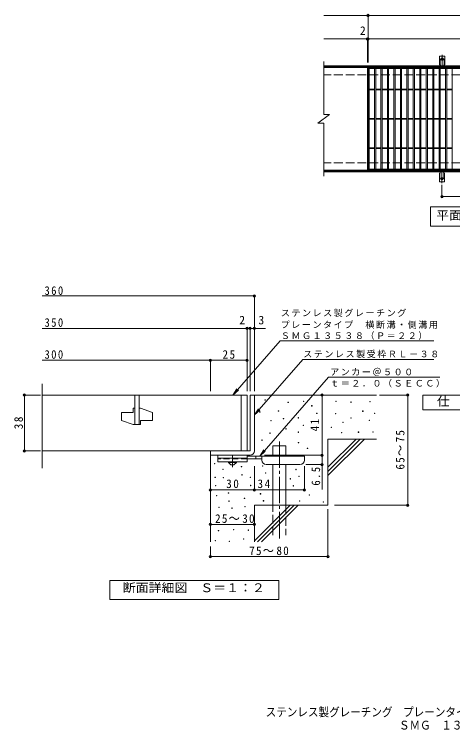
# Model space of a CAD drawing. Units: millimetres, scale not verified, with parts at other scales. Extents: x -338 to 301, y -274 to 220.
# Drawn here: x -338.4 to -39.9, y -274.3 to 213.7 of the extents above; entities that cross this region are included whole.
import ezdxf
from ezdxf.enums import TextEntityAlignment as Align

# ---------------------------------------------------------------- set-up
doc = ezdxf.new("R2010")
doc.units = ezdxf.units.MM
doc.header["$LTSCALE"] = 2
doc.header["$PDMODE"] = 32
doc.header["$PDSIZE"] = 1.6
for name, pattern in [('CHAIN1', [8, 5, -1, 1, -1]), ('CHAIN2', [12, 9, -1, 1, -1]), ('DASHED2', [3, 2, -1]), ('DASHED3', [4, 3, -1])]:
    doc.linetypes.add(name, pattern=pattern)
for name, color, linetype, lineweight in [('C-1', 2, 'Continuous', 9), ('C-2', 3, 'Continuous', 9), ('C-4', 7, 'Continuous', 9), ('C-5', 7, 'Continuous', 9), ('C-A', 3, 'Continuous', 9), ('D-0', 7, 'Continuous', 9), ('D-1', 2, 'Continuous', 9), ('D-2', 3, 'Continuous', 9), ('D-4', 7, 'Continuous', 9), ('D-5', 7, 'Continuous', 9), ('D-6', 6, 'Continuous', 9), ('D-9', 4, 'Continuous', 9)]:
    doc.layers.add(name, color=color, linetype=linetype, lineweight=lineweight)
doc.layers.add('F-5_F-5ﾚｲﾔ', color=2, linetype='Continuous')
doc.styles.add('ＭＳ ゴシック', font='')
doc.styles.get('ＭＳ ゴシック').set_extended_font_data('MS Gothic')

msp = doc.modelspace()

# ---------------------------------------------------------------- linework, layer by layer
at = {"layer": 'C-1'}
for p, q in [((133.265, 178.487), (-127.735, 178.487)), ((133.265, 177.887), (-127.735, 177.887)), ((133.265, 107.087), (-127.735, 107.086)), ((133.265, 106.487), (-127.735, 106.486))]:
    msp.add_line(p, q, dxfattribs=at)
at = {"layer": 'C-1', "linetype": 'DASHED3'}
for p, q in [((133.265, 172.486), (-127.735, 172.486)), ((133.265, 112.487), (-127.735, 112.486))]:
    msp.add_line(p, q, dxfattribs=at)
at = {"layer": 'C-2'}
for p, q in [((-127.735, 181.487), (-127.735, 145.487)), ((-97.935, 177.486), (-127.735, 177.486)), ((-97.935, 177.486), (-97.935, 107.486)), ((-97.535, 176.686), (101.265, 176.686)), ((-96.735, 108.286), (-96.735, 176.686)), ((-93.135, 108.286), (-93.135, 176.686)), ((-92.335, 108.286), (-92.335, 176.686)), ((-88.735, 108.286), (-88.735, 176.686)), ((-87.935, 108.286), (-87.935, 176.686)), ((-84.335, 108.286), (-84.335, 176.686)), ((-83.535, 108.286), (-83.535, 176.686)), ((-79.935, 108.286), (-79.935, 176.686)), ((-79.135, 108.286), (-79.135, 176.686)), ((-75.535, 108.286), (-75.535, 176.686)), ((-74.735, 108.286), (-74.735, 176.686)), ((-71.135, 108.286), (-71.135, 176.686)), ((-70.335, 108.286), (-70.335, 176.686)), ((-66.735, 108.286), (-66.735, 176.686)), ((-65.935, 108.286), (-65.935, 176.686)), ((-62.335, 108.286), (-62.335, 176.686)), ((-61.535, 108.286), (-61.535, 176.686)), ((-57.935, 108.286), (-57.935, 176.686)), ((-57.135, 108.286), (-57.135, 176.686)), ((-53.535, 108.286), (-53.535, 176.686)), ((-52.735, 108.286), (-52.735, 176.686)), ((-49.135, 108.286), (-49.135, 176.686)), ((-48.335, 108.286), (-48.335, 176.686)), ((-44.735, 108.286), (-44.735, 176.686)), ((-43.935, 108.286), (-43.935, 176.686)), ((-40.335, 108.286), (-40.335, 176.686)), ((-96.735, 162.786), (-93.135, 162.786)), ((-96.735, 162.186), (-93.135, 162.186)), ((-92.335, 162.786), (-88.735, 162.786)), ((-92.335, 162.186), (-88.735, 162.186)), ((-87.935, 162.786), (-84.335, 162.786)), ((-87.935, 162.186), (-84.335, 162.186)), ((-83.535, 162.786), (-79.935, 162.786)), ((-83.535, 162.186), (-79.935, 162.186)), ((-79.135, 162.786), (-75.535, 162.786)), ((-79.135, 162.186), (-75.535, 162.186)), ((-74.735, 162.786), (-71.135, 162.786)), ((-74.735, 162.186), (-71.135, 162.186)), ((-70.335, 162.786), (-66.735, 162.786)), ((-70.335, 162.186), (-66.735, 162.186)), ((-65.935, 162.786), (-62.335, 162.786)), ((-65.935, 162.186), (-62.335, 162.186)), ((-61.535, 162.786), (-57.935, 162.786)), ((-61.535, 162.186), (-57.935, 162.186)), ((-57.135, 162.786), (-53.535, 162.786)), ((-57.135, 162.186), (-53.535, 162.186)), ((-52.735, 162.786), (-49.135, 162.786)), ((-52.735, 162.186), (-49.135, 162.186)), ((-48.335, 162.786), (-44.735, 162.786)), ((-48.335, 162.186), (-44.735, 162.186)), ((-43.935, 162.786), (-40.335, 162.786)), ((-43.935, 162.186), (-40.335, 162.186)), ((-131.735, 139.486), (-123.735, 145.487)), ((-127.735, 145.487), (-123.735, 145.487)), ((-96.735, 142.786), (-93.135, 142.786)), ((-96.735, 142.186), (-93.135, 142.186)), ((-92.335, 142.786), (-88.735, 142.786)), ((-92.335, 142.186), (-88.735, 142.186)), ((-87.935, 142.786), (-84.335, 142.786)), ((-87.935, 142.186), (-84.335, 142.186)), ((-83.535, 142.786), (-79.935, 142.786)), ((-83.535, 142.186), (-79.935, 142.186)), ((-79.135, 142.786), (-75.535, 142.786)), ((-79.135, 142.186), (-75.535, 142.186)), ((-74.735, 142.786), (-71.135, 142.786)), ((-74.735, 142.186), (-71.135, 142.186)), ((-70.335, 142.786), (-66.735, 142.786)), ((-70.335, 142.186), (-66.735, 142.186)), ((-65.935, 142.786), (-62.335, 142.786)), ((-65.935, 142.186), (-62.335, 142.186)), ((-61.535, 142.786), (-57.935, 142.786)), ((-61.535, 142.186), (-57.935, 142.186)), ((-57.135, 142.786), (-53.535, 142.786)), ((-57.135, 142.186), (-53.535, 142.186)), ((-52.735, 142.786), (-49.135, 142.786)), ((-52.735, 142.186), (-49.135, 142.186)), ((-48.335, 142.786), (-44.735, 142.786)), ((-48.335, 142.186), (-44.735, 142.186)), ((-43.935, 142.786), (-40.335, 142.786)), ((-43.935, 142.186), (-40.335, 142.186)), ((-131.735, 139.486), (-127.735, 139.486)), ((-127.735, 139.486), (-127.735, 103.486)), ((-96.735, 122.786), (-93.135, 122.786)), ((-96.735, 122.186), (-93.135, 122.186)), ((-92.335, 122.786), (-88.735, 122.786)), ((-92.335, 122.186), (-88.735, 122.186)), ((-87.935, 122.786), (-84.335, 122.786)), ((-87.935, 122.186), (-84.335, 122.186)), ((-83.535, 122.786), (-79.935, 122.786)), ((-83.535, 122.186), (-79.935, 122.186)), ((-79.135, 122.786), (-75.535, 122.786)), ((-79.135, 122.186), (-75.535, 122.186)), ((-74.735, 122.786), (-71.135, 122.786)), ((-74.735, 122.186), (-71.135, 122.186)), ((-70.335, 122.786), (-66.735, 122.786)), ((-70.335, 122.186), (-66.735, 122.186)), ((-65.935, 122.786), (-62.335, 122.786)), ((-65.935, 122.186), (-62.335, 122.186)), ((-61.535, 122.786), (-57.935, 122.786)), ((-61.535, 122.186), (-57.935, 122.186)), ((-57.135, 122.786), (-53.535, 122.786)), ((-57.135, 122.186), (-53.535, 122.186)), ((-52.735, 122.786), (-49.135, 122.786)), ((-52.735, 122.186), (-49.135, 122.186)), ((-48.335, 122.786), (-44.735, 122.786)), ((-48.335, 122.186), (-44.735, 122.186)), ((-43.935, 122.786), (-40.335, 122.786)), ((-43.935, 122.186), (-40.335, 122.186)), ((-97.935, 107.486), (-127.735, 107.486)), ((101.265, 108.286), (-97.535, 108.286)), ((101.265, 107.486), (-97.535, 107.486))]:
    msp.add_line(p, q, dxfattribs=at)
msp.add_lwpolyline([(-97.535, 107.486), (-97.535, 177.486), (101.265, 177.486)], dxfattribs=at)
at = {"layer": 'C-4'}
for p, q in [((-127.735, 212.886), (133.265, 212.886)), ((-97.535, 180.886), (-97.535, 213.487)), ((-127.735, 196.887), (133.265, 196.887)), ((-97.935, 180.886), (-97.935, 197.486)), ((-47.235, 97.543), (-47.235, 88.886)), ((-47.235, 89.486), (52.765, 89.486))]:
    msp.add_line(p, q, dxfattribs=at)
for p in [(-97.535, 212.886), (-97.935, 196.887), (-97.535, 196.887), (-47.235, 89.486)]:
    msp.add_point(p, dxfattribs=at)
at = {"layer": 'C-5'}
msp.add_lwpolyline([(-55.135, 69.486), (-55.135, 82.486), (59.865, 82.486), (59.865, 69.486)], close=True, dxfattribs=at)
at = {"layer": 'C-A', "color": 7, "linetype": 'CHAIN2'}
for p, q in [((-47.063, 176.693), (-47.063, 186.173)), ((-48.218, 183.187), (-45.908, 183.187)), ((-47.235, 108.18), (-47.235, 98.7)), ((-48.39, 101.686), (-46.08, 101.686))]:
    msp.add_line(p, q, dxfattribs=at)
at = {"layer": 'C-A'}
for p, q in [((-48.813, 179.387), (-48.813, 185.187)), ((-45.313, 185.187), (-48.813, 185.187)), ((-45.313, 179.387), (-45.313, 185.187)), ((-48.813, 179.387), (-48.563, 179.387)), ((-48.663, 178.587), (-48.563, 178.587)), ((-45.564, 178.587), (-45.461, 178.587)), ((-45.313, 179.387), (-45.563, 179.387)), ((-48.985, 105.486), (-48.735, 105.486)), ((-48.985, 105.486), (-48.985, 99.686)), ((-48.835, 106.286), (-48.735, 106.286)), ((-45.736, 106.286), (-45.633, 106.286)), ((-45.485, 105.486), (-45.735, 105.486)), ((-45.485, 105.486), (-45.485, 99.686)), ((-45.485, 99.686), (-48.985, 99.686))]:
    msp.add_line(p, q, dxfattribs=at)
at = {"layer": 'C-A', "linetype": 'DASHED2'}
for p, q in [((-48.413, 179.357), (-48.413, 185.187)), ((-45.713, 179.357), (-45.713, 185.187)), ((-48.585, 105.516), (-48.585, 99.686)), ((-45.885, 105.516), (-45.885, 99.686))]:
    msp.add_line(p, q, dxfattribs=at)
at = {"layer": 'C-A'}
for centre in [(-47.063, 183.187), (-47.235, 101.686)]:
    msp.add_circle(centre, 0.85, dxfattribs=at)
for centre, start, end in [((-48.663, 178.187), 90.27596, 150.00047), ((-48.563, 178.987), 270, 90), ((-45.563, 178.987), 90, 269.8667), ((-45.463, 178.187), 29.99927, 89.75836), ((-48.835, 106.686), 209.99951, 269.72403), ((-48.735, 105.886), 270, 90), ((-45.735, 105.886), 90.13329, 270), ((-45.635, 106.686), 270.24162, 330.00072)]:
    msp.add_arc(centre, 0.4, start, end, dxfattribs=at)
at = {"layer": 'D-0'}
for points in [[(-167.753, -49.225), (-167.753, -48.925), (-167.453, -48.925), (-167.453, -49.225)], [(-152.087, -50.846), (-152.087, -50.546), (-151.787, -50.546), (-151.787, -50.846)], [(-141.553, -50.036), (-141.553, -49.735), (-141.253, -49.735), (-141.253, -50.036)], [(-135.952, -53.121), (-135.952, -52.821), (-135.652, -52.821), (-135.652, -53.121)], [(-119.524, -50.13), (-119.524, -49.83), (-119.224, -49.83), (-119.224, -50.13)], [(-109.372, -50.671), (-109.372, -50.371), (-109.072, -50.371), (-109.072, -50.671)], [(-96.379, -50.265), (-96.379, -49.965), (-96.079, -49.965), (-96.079, -50.265)], [(-171.358, -57.287), (-171.358, -56.987), (-171.058, -56.987), (-171.058, -57.287)], [(-158.64, -56.747), (-158.64, -56.447), (-158.339, -56.447), (-158.339, -56.747)], [(-132.581, -58.222), (-132.581, -57.922), (-132.281, -57.922), (-132.281, -58.222)], [(-119.794, -58.521), (-119.794, -58.221), (-119.494, -58.221), (-119.494, -58.521)], [(-101.251, -56.762), (-101.251, -56.462), (-100.951, -56.462), (-100.951, -56.762)], [(-93.136, -58.299), (-93.136, -57.999), (-92.836, -57.999), (-92.836, -58.299)], [(-163.773, -63.247), (-163.773, -62.947), (-163.473, -62.947), (-163.473, -63.247)], [(-155.269, -61.848), (-155.269, -61.548), (-154.969, -61.548), (-154.969, -61.848)], [(-145.175, -61.363), (-145.175, -61.063), (-144.875, -61.063), (-144.875, -61.363)], [(-109.237, -61.499), (-109.237, -61.199), (-108.937, -61.199), (-108.937, -61.499)], [(-96.785, -62.988), (-96.785, -62.688), (-96.485, -62.688), (-96.485, -62.988)], [(-141.804, -66.464), (-141.804, -66.164), (-141.504, -66.164), (-141.504, -66.464)], [(-122.738, -67.77), (-122.738, -67.47), (-122.438, -67.47), (-122.438, -67.77)], [(-114.786, -64.341), (-114.786, -64.041), (-114.486, -64.041), (-114.486, -64.341)], [(-164.459, -71.771), (-164.459, -71.471), (-164.16, -71.471), (-164.16, -71.771)], [(-153.496, -68.793), (-153.496, -68.493), (-153.196, -68.493), (-153.196, -68.793)], [(-145.24, -71.094), (-145.24, -70.794), (-144.94, -70.794), (-144.94, -71.094)], [(-115.734, -71.38), (-115.734, -71.079), (-115.434, -71.079), (-115.434, -71.38)], [(-104.229, -71.109), (-104.229, -70.809), (-103.929, -70.809), (-103.929, -71.109)], [(-94.349, -70.973), (-94.349, -70.673), (-94.049, -70.673), (-94.049, -70.973)], [(-169.914, -76.506), (-169.914, -76.206), (-169.614, -76.206), (-169.614, -76.506)], [(-145.023, -78.175), (-145.023, -77.875), (-144.723, -77.875), (-144.723, -78.175)], [(-138.901, -82.097), (-138.901, -81.797), (-138.601, -81.797), (-138.601, -82.097)], [(-202.166, -92.562), (-202.166, -92.262), (-201.866, -92.262), (-201.866, -92.562)], [(-196.495, -96.416), (-196.495, -96.116), (-196.195, -96.116), (-196.195, -96.416)], [(-183.896, -94.533), (-183.896, -94.233), (-183.596, -94.233), (-183.596, -94.533)], [(-169.476, -94.138), (-169.476, -93.838), (-169.176, -93.838), (-169.176, -94.138)], [(-146.737, -96.493), (-146.737, -96.193), (-146.437, -96.193), (-146.437, -96.493)], [(-201.793, -101.891), (-201.793, -101.591), (-201.493, -101.591), (-201.493, -101.891)], [(-196.179, -102.023), (-196.179, -101.723), (-195.879, -101.723), (-195.879, -102.023)], [(-183.581, -100.139), (-183.581, -99.839), (-183.281, -99.839), (-183.281, -100.139)], [(-177.892, -101.832), (-177.892, -101.532), (-177.592, -101.532), (-177.592, -101.832)], [(-167.418, -98.885), (-167.418, -98.585), (-167.118, -98.585), (-167.118, -98.885)], [(-144.68, -101.24), (-144.68, -100.94), (-144.38, -100.94), (-144.38, -101.24)], [(-201.477, -107.498), (-201.477, -107.198), (-201.178, -107.198), (-201.178, -107.498)], [(-177.576, -107.439), (-177.576, -107.139), (-177.276, -107.139), (-177.276, -107.439)], [(-150.682, -102.91), (-150.682, -102.61), (-150.382, -102.61), (-150.382, -102.91)], [(-192.727, -112.488), (-192.727, -112.188), (-192.427, -112.188), (-192.427, -112.488)], [(-148.624, -107.657), (-148.624, -107.357), (-148.324, -107.357), (-148.324, -107.657)], [(-200.716, -114.388), (-200.716, -114.088), (-200.416, -114.088), (-200.416, -114.388)], [(-181.838, -116.169), (-181.838, -115.869), (-181.538, -115.869), (-181.538, -116.169)], [(-170.933, -113.095), (-170.933, -112.795), (-170.633, -112.795), (-170.633, -113.095)], [(-137.681, -113.95), (-137.681, -113.65), (-137.381, -113.65), (-137.381, -113.95)], [(-199.185, -122.233), (-199.185, -121.933), (-198.885, -121.933), (-198.885, -122.233)], [(-192.411, -118.095), (-192.411, -117.795), (-192.112, -117.795), (-192.112, -118.095)], [(-181.522, -121.776), (-181.522, -121.476), (-181.222, -121.476), (-181.222, -121.776)], [(-168.875, -117.841), (-168.875, -117.541), (-168.575, -117.541), (-168.575, -117.841)], [(-144.304, -117.916), (-144.304, -117.616), (-144.004, -117.616), (-144.004, -117.916)], [(-128.223, -118.708), (-128.223, -118.408), (-127.923, -118.408), (-127.923, -118.708)], [(-190.354, -122.842), (-190.354, -122.542), (-190.054, -122.542), (-190.054, -122.842)], [(-199.509, -138.227), (-199.509, -137.927), (-199.208, -137.927), (-199.208, -138.227)], [(-189.154, -137.466), (-189.154, -137.166), (-188.854, -137.166), (-188.854, -137.466)], [(-179.181, -137.847), (-179.181, -137.547), (-178.881, -137.547), (-178.881, -137.847)], [(-201.64, -144.927), (-201.64, -144.627), (-201.34, -144.627), (-201.34, -144.927)], [(-192.2, -145.384), (-192.2, -145.084), (-191.9, -145.084), (-191.9, -145.384)], [(-182.418, -143.937), (-182.418, -143.637), (-182.118, -143.637), (-182.118, -143.937)]]:
    msp.add_lwpolyline(points, close=True, dxfattribs=at)
at = {"layer": 'D-1'}
for p, q in [((-177.893, -45.693), (-177.893, -83.693)), ((-177.893, -45.693), (-174.893, -45.693)), ((-174.893, -83.693), (-174.893, -45.693)), ((-204.893, -83.693), (-177.893, -83.693)), ((-204.893, -86.693), (-204.893, -83.693)), ((-204.893, -86.693), (-177.893, -86.693))]:
    msp.add_line(p, q, dxfattribs=at)
msp.add_arc((-177.893, -83.693), 3, 270, 0, dxfattribs=at)
at = {"layer": 'D-2'}
for p, q in [((-319.426, -95.453), (-319.426, -37.953)), ((-179.893, -45.693), (-319.426, -45.693)), ((-256.393, -45.693), (-256.393, -65.692)), ((-253.393, -45.693), (-253.393, -65.692)), ((-183.893, -45.693), (-183.893, -83.692)), ((-179.893, -45.693), (-179.893, -83.692)), ((-265.393, -57.443), (-265.393, -62.942)), ((-265.393, -57.443), (-257.393, -57.443)), ((-257.393, -54.693), (-257.393, -57.443)), ((-256.393, -54.693), (-257.393, -54.693)), ((-252.393, -54.693), (-253.393, -54.693)), ((-252.393, -54.693), (-244.393, -57.443)), ((-244.393, -57.443), (-244.393, -62.942)), ((-265.393, -62.942), (-257.393, -65.692)), ((-252.393, -62.942), (-252.393, -65.692)), ((-252.393, -62.942), (-244.393, -62.942)), ((-252.393, -65.692), (-257.393, -65.692)), ((-319.426, -83.692), (-179.893, -83.692))]:
    msp.add_line(p, q, dxfattribs=at)
at = {"layer": 'D-4'}
for p, q in [((-319.426, 21.881), (-174.893, 21.881)), ((-174.893, -43.101), (-174.893, 22.481)), ((-179.892, -43.101), (-179.892, 0.342)), ((-177.892, -43.101), (-177.892, 0.342)), ((-319.426, -0.258), (-179.892, -0.258)), ((-179.892, -0.258), (-178.892, -0.258)), ((-178.892, -0.258), (-167.36, -0.258)), ((-319.426, -22.009), (-204.893, -22.009)), ((-204.893, -43.101), (-204.893, -21.408)), ((-204.893, -22.009), (-179.892, -22.009)), ((-320.496, -45.693), (-332.106, -45.693)), ((-331.507, -83.692), (-331.507, -45.693)), ((-128.9, -86.692), (-128.9, -45.692)), ((-89.687, -45.692), (-69.955, -45.692)), ((-70.556, -120.692), (-70.556, -45.692)), ((-320.496, -83.692), (-332.106, -83.692)), ((-168.09, -86.692), (-128.299, -86.692)), ((-128.9, -86.692), (-128.9, -110.043)), ((-174.891, -110.913), (-174.891, -93.992)), ((-140.891, -110.913), (-140.891, -93.992)), ((-128.3, -92.992), (-139.891, -92.992)), ((-120.445, -120.692), (-69.955, -120.692)), ((-124.892, -123.447), (-124.892, -156.349)), ((-204.892, -133.816), (-174.893, -133.816)), ((-204.892, -148.732), (-204.892, -156.349)), ((-204.892, -155.749), (-124.892, -155.749))]:
    msp.add_line(p, q, dxfattribs=at)
msp.add_lwpolyline([(-204.891, -110.313), (-174.891, -110.313), (-140.891, -110.313)], dxfattribs=at)
for p in [(-174.893, 21.881), (-179.892, -0.258), (-177.892, -0.258), (-174.893, -0.258), (-204.893, -22.009), (-179.892, -22.009), (-331.507, -45.693), (-128.9, -45.692), (-70.556, -45.692), (-331.507, -83.692), (-128.9, -86.692), (-128.9, -92.992), (-204.891, -110.313), (-174.891, -110.313), (-140.891, -110.313), (-70.556, -120.692), (-204.892, -133.816), (-174.893, -133.816), (-204.892, -155.749), (-124.892, -155.749)]:
    msp.add_point(p, dxfattribs=at)
at = {"layer": 'D-5'}
for p, q in [((-157.402, -8.757), (-189.549, -45.693)), ((-157.402, -8.757), (-74.331, -8.757)), ((-74.331, -8.757), (-52.661, -8.757)), ((-141.949, -21.388), (-174.893, -59.238)), ((-141.949, -21.388), (-52.739, -21.388)), ((-171.269, -87.192), (-124.564, -33.531)), ((-48.631, -33.531), (-124.564, -33.531)), ((-189.549, -45.693), (-186.787, -41.525)), ((-189.549, -45.693), (-185.802, -42.382)), ((-174.893, -59.238), (-172.13, -55.07)), ((-174.893, -59.238), (-171.146, -55.927)), ((-171.269, -87.192), (-168.506, -83.025)), ((-171.269, -87.192), (-167.522, -83.881))]:
    msp.add_line(p, q, dxfattribs=at)
for points in [[(-60.179, -55.692), (-60.179, -45.692), (-15.179, -45.692), (-15.179, -55.692)], [(-273.291, -184.881), (-273.291, -171.881), (-158.291, -171.881), (-158.291, -184.881)]]:
    msp.add_lwpolyline(points, close=True, dxfattribs=at)
at = {"layer": 'D-6'}
for p, q in [((-174.893, -45.692), (-91.892, -45.692)), ((-124.893, -94.894), (-105.69, -75.692)), ((-124.893, -75.692), (-91.892, -75.692)), ((-124.893, -97.723), (-102.862, -75.692)), ((-124.893, -75.692), (-124.893, -120.692)), ((-124.893, -100.551), (-100.034, -75.692)), ((-162.434, -80.192), (-153.434, -80.192)), ((-162.434, -87.192), (-162.434, -80.192)), ((-153.434, -87.192), (-153.434, -80.192)), ((-204.893, -86.693), (-204.893, -145.692)), ((-162.434, -120.692), (-162.434, -92.992)), ((-153.434, -120.692), (-153.434, -92.992)), ((-174.893, -120.692), (-174.893, -145.692)), ((-174.893, -120.692), (-124.893, -120.692)), ((-174.893, -144.894), (-150.691, -120.692)), ((-172.863, -145.692), (-147.863, -120.692)), ((-170.034, -145.692), (-145.034, -120.692))]:
    msp.add_line(p, q, dxfattribs=at)
at = {"layer": 'D-6', "linetype": 'CHAIN2'}
msp.add_line((-157.934, -77.263), (-157.934, -143.359), dxfattribs=at)
at = {"layer": 'D-6', "linetype": 'DASHED3'}
for p, q in [((-162.434, -141.193), (-162.434, -120.692)), ((-153.434, -120.692), (-153.434, -141.193))]:
    msp.add_line(p, q, dxfattribs=at)
at = {"layer": 'D-9', "color": 3}
for p, q in [((-199.891, -86.693), (-199.891, -91.193)), ((-179.891, -86.693), (-199.891, -86.693)), ((-179.891, -86.693), (-179.891, -91.193)), ((-179.891, -88.693), (-199.891, -88.693)), ((-179.891, -91.193), (-199.891, -91.193))]:
    msp.add_line(p, q, dxfattribs=at)
at = {"layer": 'D-9', "linetype": 'CHAIN1'}
msp.add_line((-189.891, -94.74), (-189.891, -86.693), dxfattribs=at)
at = {"layer": 'D-9'}
for p, q in [((-140.891, -87.192), (-179.891, -87.192)), ((-173.891, -89.192), (-173.891, -87.192)), ((-169.891, -89.992), (-169.891, -87.192)), ((-140.891, -89.992), (-140.891, -87.192)), ((-169.886, -89.192), (-179.891, -89.192)), ((-166.891, -92.992), (-143.891, -92.992))]:
    msp.add_line(p, q, dxfattribs=at)
at = {"layer": 'D-9', "color": 3, "linetype": 'DASHED2'}
msp.add_line((-179.891, -89.193), (-199.891, -89.193), dxfattribs=at)
at = {"layer": 'D-9', "color": 2}
for p, q in [((-192.641, -91.692), (-192.641, -91.193)), ((-192.641, -91.692), (-190.891, -93.192)), ((-192.641, -91.692), (-187.141, -91.692)), ((-188.891, -93.192), (-187.141, -91.692)), ((-187.141, -91.692), (-187.141, -91.193)), ((-190.891, -93.192), (-188.891, -93.192))]:
    msp.add_line(p, q, dxfattribs=at)
at = {"layer": 'D-9'}
for centre, start, end in [((-166.891, -89.992), 180, 270), ((-143.891, -89.992), 270, 0)]:
    msp.add_arc(centre, 3, start, end, dxfattribs=at)

# ---------------------------------------------------------------- texts
at = {"layer": 'C-4', "color": 2, "style": 'ＭＳ ゴシック'}
msp.add_text('2', height=5.865, dxfattribs=at).set_placement((-103.127, 197.886), align=Align.BOTTOM_LEFT)
at = {"layer": 'C-5', "color": 2, "style": 'ＭＳ ゴシック', "width": 1.1}
msp.add_text('平面詳細図\u3000Ｓ＝１：１０', height=5.865, dxfattribs=at).set_placement((-51.135, 71.986), align=Align.BOTTOM_LEFT)
at = {"layer": 'D-4', "color": 2, "style": 'ＭＳ ゴシック'}
for s, p in [('2', (-185.26, 0.742)), ('3', (-172.232, 0.742))]:
    msp.add_text(s, height=5.865, dxfattribs=at).set_placement(p, align=Align.BOTTOM_LEFT)
at = {"layer": 'D-4', "color": 2, "char_height": 5.865, "attachment_point": 7, "style": 'ＭＳ ゴシック'}
for s, insert in [('\\T1.27;\\W0.9;360', (-317.845, 22.492)), ('\\T1.27;\\W0.9;350', (-317.845, 0.742)), ('\\T1.27;\\W0.9;300', (-317.845, -21.009)), ('\\T1.27;\\W0.95;25', (-196.642, -21.008)), ('\\T1.27;\\W0.95;30', (-194.141, -109.113)), ('\\T1.27;\\W0.95;34', (-172.818, -109.113)), ('\\T1.22;\\W0.95;25～30', (-201.733, -132.816)), ('\\T1.22;\\W0.95;75～80', (-178.466, -154.749))]:
    msp.add_mtext(s, dxfattribs=dict(at, insert=insert))
at = {"layer": 'D-4', "color": 2, "char_height": 5.865, "attachment_point": 7, "rotation": 90, "style": 'ＭＳ ゴシック'}
for s, insert in [('\\T1.27;\\W0.95;38', (-332.506, -68.942)), ('\\T1.27;\\W0.95;41', (-130.9, -70.442)), ('\\T1.22;\\W0.95;65～75', (-72.662, -96.442)), ('\\T1.27;\\W0.9;6.5', (-130.1, -107.331))]:
    msp.add_mtext(s, dxfattribs=dict(at, insert=insert))
at = {"layer": 'D-5', "color": 2, "style": 'ＭＳ ゴシック', "width": 1.1}
for s, p in [('仕\u3000様', (-50.679, -54.692)), ('断面詳細図\u3000Ｓ＝１：２', (-264.606, -181.687))]:
    msp.add_text(s, height=5.865, dxfattribs=at).set_placement(p, align=Align.BOTTOM_LEFT)
at = {"layer": 'D-5', "char_height": 4.399, "attachment_point": 7, "style": 'ＭＳ ゴシック'}
for s, insert in [('\\T1.17;ステンレス製グレーチング', (-156.947, 7.556)), ('\\T1.17;プレーンタイプ\u3000横断溝・側溝用', (-157.019, -0.513)), ('\\T1.17;ＳＭＧ１３５３８（Ｐ＝２２）', (-156.947, -8.053)), ('\\T1.17;ステンレス製受枠ＲＬ－３８', (-141.688, -20.436)), ('\\T1.17;アンカー＠５００', (-123.377, -32.599)), ('\\T1.17;ｔ＝２．０（ＳＥＣＣ）', (-123.377, -40.463))]:
    msp.add_mtext(s, dxfattribs=dict(at, insert=insert))
at = {"layer": 'F-5_F-5ﾚｲﾔ', "style": 'ＭＳ ゴシック', "width": 0.9}
for s, p in [('ステンレス製グレーチング\u3000プレーンタイプ\u3000横断溝・側溝用\u3000', (-167.284, -266.319)), ('ＳＭＧ\u3000１３５３８（Ｐ＝２２）＋ＲＬ－３８', (-76.494, -275.274))]:
    msp.add_text(s, height=5.865, dxfattribs=at).set_placement(p, align=Align.BOTTOM_LEFT)

doc.saveas('drawing.dxf')
